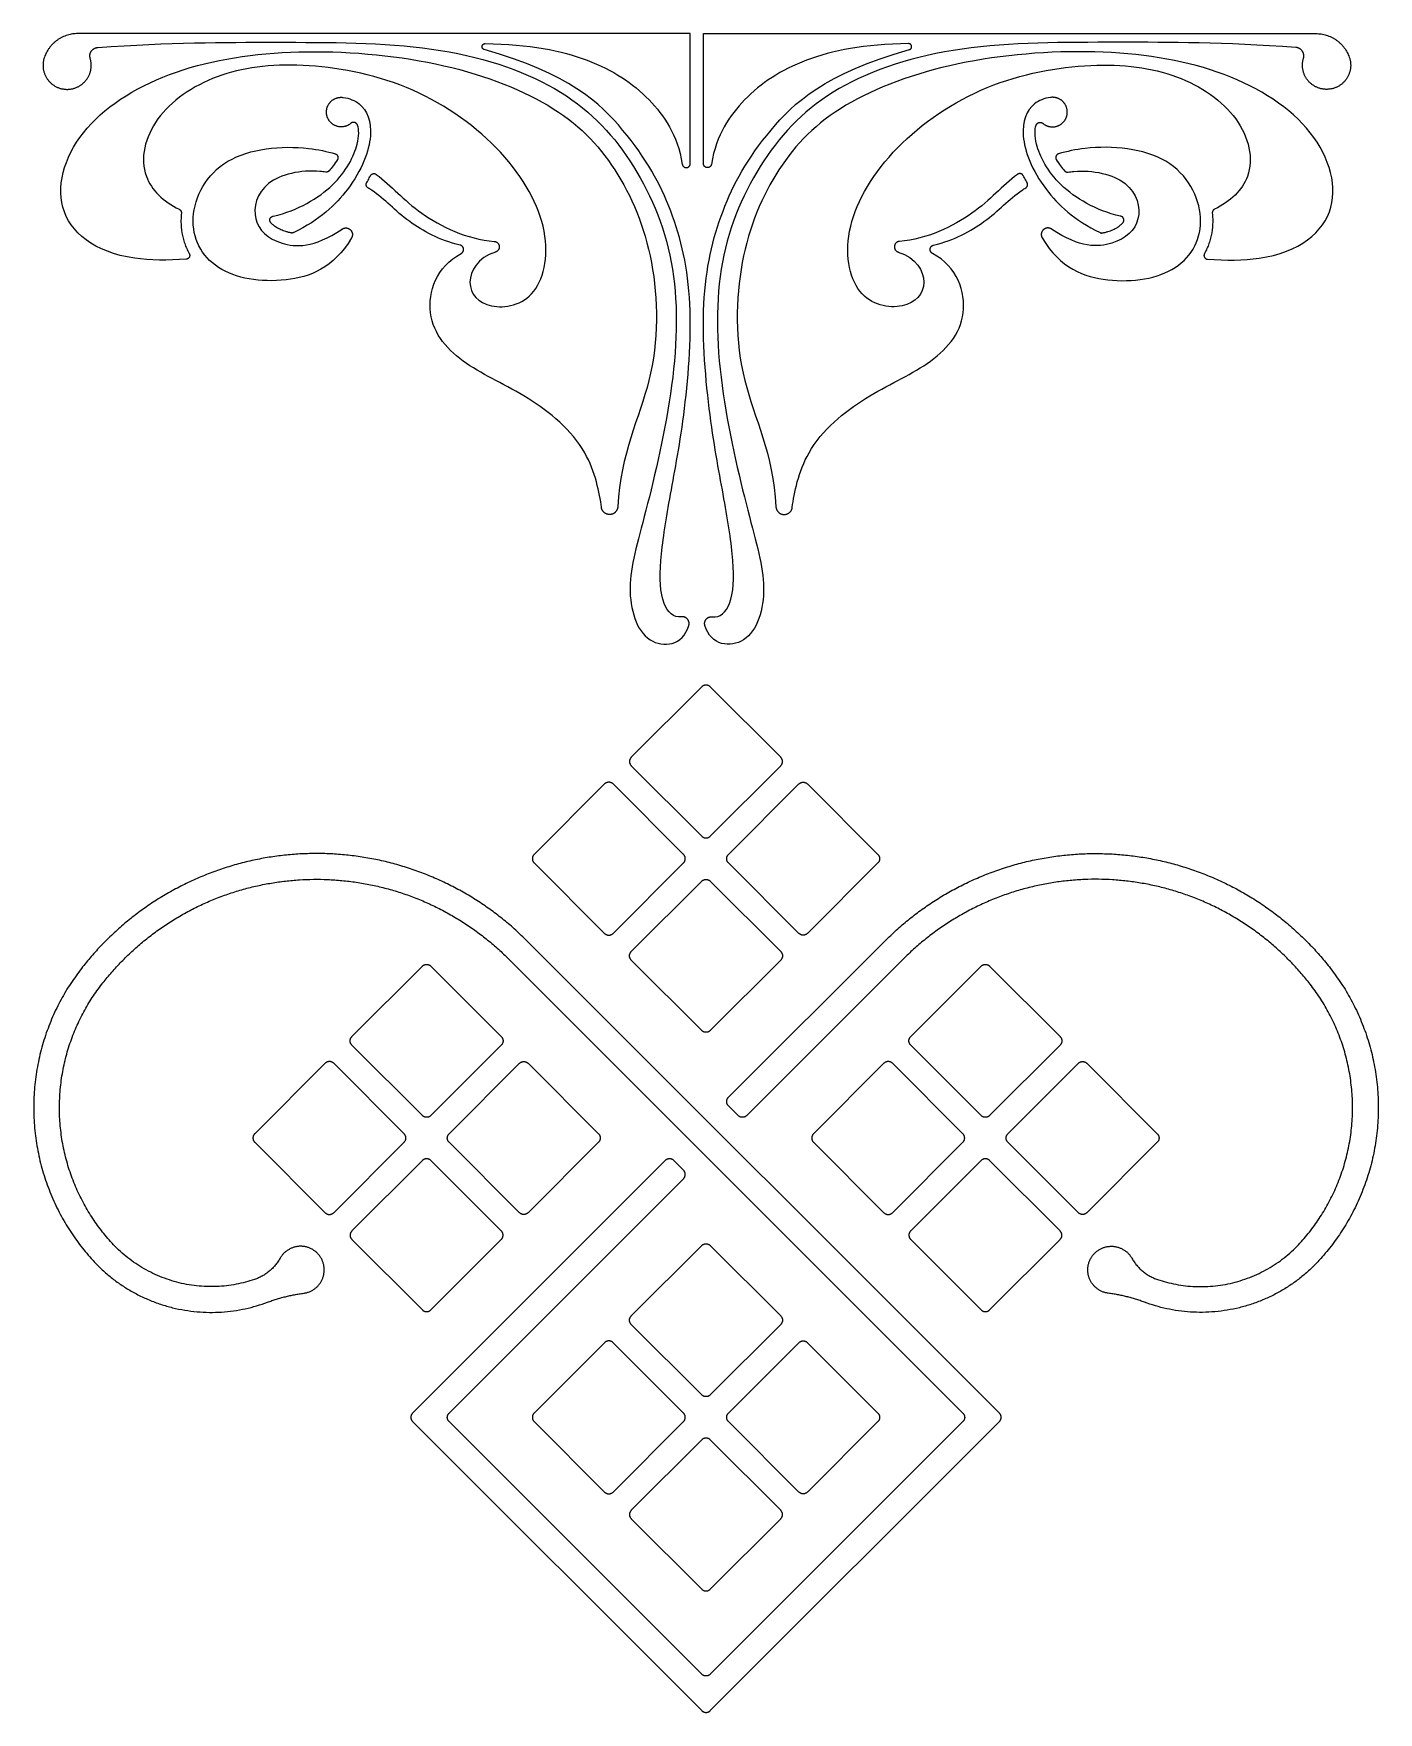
# Model space of a CAD drawing. Header units: millimetres. Extents: x -135 to 7155, y -215 to 2165.
# Drawn here: x -134.7 to -62.5, y -124.8 to -34.6 of the extents above; entities that cross this region are included whole.
import ezdxf

# ---------------------------------------------------------------- set-up
doc = ezdxf.new("R2010")
doc.units = ezdxf.units.MM
doc.header["$MEASUREMENT"] = 0
doc.layers.add('Default', color=18, linetype='Continuous')

msp = doc.modelspace()

# ---------------------------------------------------------------- linework, layer by layer
at = {"layer": 'Default', "color": 5}
for p, q in [((-99.412, -34.613), (-132.297, -34.613)), ((-99.412, -41.601), (-99.412, -34.613)), ((-98.7, -41.601), (-98.7, -34.613)), ((-98.7, -34.613), (-65.815, -34.613)), ((-98.793, -69.701), (-102.577, -73.485)), ((-94.553, -73.485), (-98.336, -69.701)), ((-102.577, -73.941), (-98.793, -77.725)), ((-98.336, -77.725), (-94.553, -73.941)), ((-104.012, -74.92), (-107.795, -78.703)), ((-99.772, -78.703), (-103.555, -74.92)), ((-97.358, -78.703), (-93.574, -74.92)), ((-93.118, -74.92), (-89.334, -78.703)), ((-107.795, -79.16), (-104.012, -82.944)), ((-103.555, -82.944), (-99.772, -79.16)), ((-93.574, -82.944), (-97.358, -79.16)), ((-89.334, -79.16), (-93.118, -82.944)), ((-102.577, -83.922), (-98.793, -80.139)), ((-98.336, -80.139), (-94.553, -83.922)), ((-82.81, -108.711), (-108.186, -83.336)), ((-97.358, -91.75), (-88.943, -83.336)), ((-117.581, -88.489), (-113.797, -84.705)), ((-113.34, -84.705), (-109.557, -88.489)), ((-109.165, -84.314), (-84.768, -108.711)), ((-98.793, -88.162), (-102.577, -84.379)), ((-94.553, -84.379), (-98.336, -88.162)), ((-87.965, -84.314), (-96.379, -92.729)), ((-87.573, -88.489), (-83.789, -84.705)), ((-83.332, -84.705), (-79.549, -88.489)), ((-113.797, -92.729), (-117.581, -88.945)), ((-109.557, -88.945), (-113.34, -92.729)), ((-83.789, -92.729), (-87.573, -88.945)), ((-79.549, -88.945), (-83.332, -92.729)), ((-119.016, -89.924), (-122.8, -93.707)), ((-114.776, -93.707), (-118.559, -89.924)), ((-112.362, -93.707), (-108.578, -89.924)), ((-108.122, -89.924), (-104.338, -93.707)), ((-89.008, -89.924), (-92.791, -93.707)), ((-84.768, -93.707), (-88.551, -89.924)), ((-82.354, -93.707), (-78.57, -89.924)), ((-78.114, -89.924), (-74.33, -93.707)), ((-96.836, -92.729), (-97.358, -92.207)), ((-122.8, -94.164), (-119.016, -97.948)), ((-118.559, -97.948), (-114.776, -94.164)), ((-108.578, -97.948), (-112.362, -94.164)), ((-104.338, -94.164), (-108.122, -97.948)), ((-92.791, -94.164), (-89.008, -97.948)), ((-88.551, -97.948), (-84.768, -94.164)), ((-78.57, -97.948), (-82.354, -94.164)), ((-74.33, -94.164), (-78.114, -97.948)), ((-113.797, -95.143), (-117.581, -98.926)), ((-100.75, -95.143), (-114.319, -108.711)), ((-109.557, -98.926), (-113.34, -95.143)), ((-99.772, -95.664), (-100.293, -95.143)), ((-83.789, -95.143), (-87.573, -98.926)), ((-79.549, -98.926), (-83.332, -95.143)), ((-112.362, -108.711), (-99.772, -96.121)), ((-117.581, -99.383), (-113.797, -103.166)), ((-113.34, -103.166), (-109.557, -99.383)), ((-102.577, -103.493), (-98.793, -99.709)), ((-98.336, -99.709), (-94.553, -103.493)), ((-87.573, -99.383), (-83.789, -103.166)), ((-83.332, -103.166), (-79.549, -99.383)), ((-98.793, -107.733), (-102.577, -103.949)), ((-94.553, -103.949), (-98.336, -107.733)), ((-104.012, -104.928), (-107.795, -108.711)), ((-99.772, -108.711), (-103.555, -104.928)), ((-97.358, -108.711), (-93.574, -104.928)), ((-93.118, -104.928), (-89.334, -108.711)), ((-114.319, -109.168), (-98.793, -124.694)), ((-98.793, -122.737), (-112.362, -109.168)), ((-107.795, -109.168), (-104.012, -112.952)), ((-103.555, -112.952), (-99.772, -109.168)), ((-84.768, -109.168), (-98.336, -122.737)), ((-98.336, -124.694), (-82.81, -109.168)), ((-93.574, -112.952), (-97.358, -109.168)), ((-89.334, -109.168), (-93.118, -112.952)), ((-98.793, -110.147), (-102.577, -113.93)), ((-94.553, -113.93), (-98.336, -110.147)), ((-102.577, -114.387), (-98.793, -118.171)), ((-98.336, -118.171), (-94.553, -114.387))]:
    msp.add_line(p, q, dxfattribs=at)
for points, weights in [([(-132.297, -34.613), (-133.64, -34.613), (-134.092, -35.878)], [1, 0.817420315695, 1]), ([(-65.815, -34.613), (-64.472, -34.613), (-64.02, -35.878)], [1, 0.817420315695, 1]), ([(-118.803, -41.984), (-118.876, -42.068), (-118.986, -42.051)], [1, 0.877748781851, 1]), ([(-79.309, -41.984), (-79.236, -42.068), (-79.125, -42.051)], [1, 0.877748781851, 1]), ([(-116.72, -42.896), (-116.89, -42.79), (-116.787, -42.618)], [1, 0.714089854749, 1]), ([(-81.392, -42.896), (-81.222, -42.79), (-81.324, -42.618)], [1, 0.714089854749, 1]), ([(-126.85, -44.052), (-126.721, -44.115), (-126.736, -44.257)], [1, 0.818337992856, 1]), ([(-71.262, -44.052), (-71.391, -44.115), (-71.376, -44.257)], [1, 0.818337992856, 1]), ([(-120.706, -45.304), (-120.765, -45.333), (-120.831, -45.322)], [1, 0.951519104755, 1]), ([(-77.406, -45.304), (-77.346, -45.333), (-77.281, -45.322)], [1, 0.951519104755, 1]), ([(-98.336, -69.701), (-98.565, -69.473), (-98.793, -69.701)], [1, 0.707106781187, 1]), ([(-102.577, -73.485), (-102.805, -73.713), (-102.577, -73.941)], [1, 0.707106781187, 1]), ([(-94.553, -73.941), (-94.324, -73.713), (-94.553, -73.485)], [1, 0.707106781187, 1]), ([(-103.555, -74.92), (-103.784, -74.691), (-104.012, -74.92)], [1, 0.707106781185, 1]), ([(-93.574, -74.92), (-93.346, -74.691), (-93.118, -74.92)], [1, 0.707106781186, 1]), ([(-98.793, -77.725), (-98.565, -77.953), (-98.336, -77.725)], [1, 0.707106781186, 1]), ([(-107.795, -78.703), (-108.024, -78.932), (-107.795, -79.16)], [1, 0.707106781186, 1]), ([(-99.772, -79.16), (-99.543, -78.932), (-99.772, -78.703)], [1, 0.707106781187, 1]), ([(-97.358, -79.16), (-97.586, -78.932), (-97.358, -78.703)], [1, 0.707106781187, 1]), ([(-89.334, -78.703), (-89.106, -78.932), (-89.334, -79.16)], [1, 0.707106781187, 1]), ([(-98.793, -80.139), (-98.565, -79.91), (-98.336, -80.139)], [1, 0.707106781188, 1]), ([(-104.012, -82.944), (-103.784, -83.172), (-103.555, -82.944)], [1, 0.707106781188, 1]), ([(-93.118, -82.944), (-93.346, -83.172), (-93.574, -82.944)], [1, 0.707106781186, 1]), ([(-113.797, -84.705), (-113.569, -84.477), (-113.34, -84.705)], [1, 0.707106781187, 1]), ([(-102.577, -84.379), (-102.805, -84.15), (-102.577, -83.922)], [1, 0.707106781186, 1]), ([(-94.553, -83.922), (-94.324, -84.15), (-94.553, -84.379)], [1, 0.707106781185, 1]), ([(-83.789, -84.705), (-83.561, -84.477), (-83.332, -84.705)], [1, 0.707106781187, 1]), ([(-132.103, -84.826), (-138.331, -92.836), (-131.58, -100.411)], [1, 0.76841861073, 1]), ([(-65.027, -84.826), (-58.798, -92.836), (-65.549, -100.411)], [1, 0.768418610731, 1]), ([(-130.547, -99.491), (-136.531, -92.776), (-131.01, -85.676)], [1, 0.76841861073, 1]), ([(-66.582, -99.491), (-60.598, -92.776), (-66.119, -85.676)], [1, 0.76841861073, 1]), ([(-98.336, -88.162), (-98.565, -88.391), (-98.793, -88.162)], [1, 0.707106781186, 1]), ([(-117.581, -88.945), (-117.809, -88.717), (-117.581, -88.489)], [1, 0.707106781186, 1]), ([(-109.557, -88.489), (-109.328, -88.717), (-109.557, -88.945)], [1, 0.707106781187, 1]), ([(-87.573, -88.945), (-87.801, -88.717), (-87.573, -88.489)], [1, 0.707106781187, 1]), ([(-79.549, -88.489), (-79.32, -88.717), (-79.549, -88.945)], [1, 0.707106781187, 1]), ([(-118.559, -89.924), (-118.788, -89.695), (-119.016, -89.924)], [1, 0.707106781187, 1]), ([(-108.578, -89.924), (-108.35, -89.695), (-108.122, -89.924)], [1, 0.707106781186, 1]), ([(-88.551, -89.924), (-88.779, -89.695), (-89.008, -89.924)], [1, 0.707106781187, 1]), ([(-78.57, -89.924), (-78.342, -89.695), (-78.114, -89.924)], [1, 0.707106781186, 1]), ([(-97.358, -92.207), (-97.586, -91.979), (-97.358, -91.75)], [1, 0.707106781187, 1]), ([(-113.34, -92.729), (-113.569, -92.957), (-113.797, -92.729)], [1, 0.707106781187, 1]), ([(-96.379, -92.729), (-96.608, -92.957), (-96.836, -92.729)], [1, 0.707106781185, 1]), ([(-83.332, -92.729), (-83.561, -92.957), (-83.789, -92.729)], [1, 0.707106781186, 1]), ([(-122.8, -93.707), (-123.028, -93.936), (-122.8, -94.164)], [1, 0.707106781186, 1]), ([(-114.776, -94.164), (-114.547, -93.936), (-114.776, -93.707)], [1, 0.707106781185, 1]), ([(-112.362, -94.164), (-112.59, -93.936), (-112.362, -93.707)], [1, 0.707106781186, 1]), ([(-104.338, -93.707), (-104.11, -93.936), (-104.338, -94.164)], [1, 0.707106781185, 1]), ([(-92.791, -93.707), (-93.02, -93.936), (-92.791, -94.164)], [1, 0.707106781186, 1]), ([(-84.768, -94.164), (-84.539, -93.936), (-84.768, -93.707)], [1, 0.707106781187, 1]), ([(-82.354, -94.164), (-82.582, -93.936), (-82.354, -93.707)], [1, 0.707106781188, 1]), ([(-74.33, -93.707), (-74.102, -93.936), (-74.33, -94.164)], [1, 0.707106781186, 1]), ([(-113.34, -95.143), (-113.569, -94.914), (-113.797, -95.143)], [1, 0.707106781187, 1]), ([(-100.293, -95.143), (-100.522, -94.914), (-100.75, -95.143)], [1, 0.707106781187, 1]), ([(-83.332, -95.143), (-83.561, -94.914), (-83.789, -95.143)], [1, 0.707106781187, 1]), ([(-99.772, -96.121), (-99.543, -95.893), (-99.772, -95.664)], [1, 0.707106781187, 1]), ([(-119.016, -97.948), (-118.788, -98.176), (-118.559, -97.948)], [1, 0.707106781186, 1]), ([(-108.122, -97.948), (-108.35, -98.176), (-108.578, -97.948)], [1, 0.707106781186, 1]), ([(-89.008, -97.948), (-88.779, -98.176), (-88.551, -97.948)], [1, 0.707106781186, 1]), ([(-78.114, -97.948), (-78.342, -98.176), (-78.57, -97.948)], [1, 0.707106781186, 1]), ([(-117.581, -98.926), (-117.809, -99.155), (-117.581, -99.383)], [1, 0.707106781187, 1]), ([(-109.557, -99.383), (-109.328, -99.155), (-109.557, -98.926)], [1, 0.707106781186, 1]), ([(-87.573, -98.926), (-87.801, -99.155), (-87.573, -99.383)], [1, 0.707106781187, 1]), ([(-79.549, -99.383), (-79.32, -99.155), (-79.549, -98.926)], [1, 0.707106781185, 1]), ([(-122.813, -101.535), (-127.356, -103.071), (-130.547, -99.491)], [1, 0.834019207093, 1]), ([(-98.793, -99.709), (-98.565, -99.481), (-98.336, -99.709)], [1, 0.707106781187, 1]), ([(-74.316, -101.535), (-69.773, -103.071), (-66.582, -99.491)], [1, 0.834019207093, 1]), ([(-131.58, -100.411), (-127.648, -104.824), (-122.111, -102.754)], [1, 0.825137604756, 1]), ([(-121.435, -100.394), (-121.906, -101.228), (-122.813, -101.535)], [1, 0.933973474435, 1]), ([(-75.695, -100.394), (-75.224, -101.228), (-74.316, -101.535)], [1, 0.933973474434, 1]), ([(-65.549, -100.411), (-69.482, -104.824), (-75.018, -102.754)], [1, 0.825137604756, 1]), ([(-122.111, -102.754), (-121.168, -102.401), (-120.17, -102.272)], [1, 0.993434157981, 1]), ([(-75.018, -102.754), (-75.961, -102.401), (-76.96, -102.272)], [1, 0.993434157981, 1]), ([(-113.797, -103.166), (-113.569, -103.395), (-113.34, -103.166)], [1, 0.707106781186, 1]), ([(-102.577, -103.949), (-102.805, -103.721), (-102.577, -103.493)], [1, 0.707106781187, 1]), ([(-94.553, -103.493), (-94.324, -103.721), (-94.553, -103.949)], [1, 0.707106781187, 1]), ([(-83.789, -103.166), (-83.561, -103.395), (-83.332, -103.166)], [1, 0.707106781186, 1]), ([(-103.555, -104.928), (-103.784, -104.7), (-104.012, -104.928)], [1, 0.707106781187, 1]), ([(-93.574, -104.928), (-93.346, -104.7), (-93.118, -104.928)], [1, 0.707106781186, 1]), ([(-98.336, -107.733), (-98.565, -107.961), (-98.793, -107.733)], [1, 0.707106781186, 1]), ([(-114.319, -108.711), (-114.547, -108.94), (-114.319, -109.168)], [1, 0.707106781187, 1]), ([(-112.362, -109.168), (-112.59, -108.94), (-112.362, -108.711)], [1, 0.707106781188, 1]), ([(-107.795, -108.711), (-108.024, -108.94), (-107.795, -109.168)], [1, 0.707106781186, 1]), ([(-99.772, -109.168), (-99.543, -108.94), (-99.772, -108.711)], [1, 0.707106781185, 1]), ([(-97.358, -109.168), (-97.586, -108.94), (-97.358, -108.711)], [1, 0.707106781186, 1]), ([(-89.334, -108.711), (-89.106, -108.94), (-89.334, -109.168)], [1, 0.707106781187, 1]), ([(-84.768, -108.711), (-84.539, -108.94), (-84.768, -109.168)], [1, 0.707106781187, 1]), ([(-82.81, -109.168), (-82.582, -108.94), (-82.81, -108.711)], [1, 0.707106781187, 1]), ([(-98.336, -110.147), (-98.565, -109.918), (-98.793, -110.147)], [1, 0.707106781187, 1]), ([(-104.012, -112.952), (-103.784, -113.18), (-103.555, -112.952)], [1, 0.707106781186, 1]), ([(-93.118, -112.952), (-93.346, -113.18), (-93.574, -112.952)], [1, 0.707106781187, 1]), ([(-102.577, -113.93), (-102.805, -114.159), (-102.577, -114.387)], [1, 0.707106781187, 1]), ([(-94.553, -114.387), (-94.324, -114.159), (-94.553, -113.93)], [1, 0.707106781187, 1]), ([(-98.793, -118.171), (-98.565, -118.399), (-98.336, -118.171)], [1, 0.707106781186, 1]), ([(-98.336, -122.737), (-98.565, -122.965), (-98.793, -122.737)], [1, 0.707106781186, 1]), ([(-98.793, -124.694), (-98.565, -124.922), (-98.336, -124.694)], [1, 0.707106781186, 1])]:
    msp.add_rational_spline(points, weights, degree=2, dxfattribs=at)
for points, knots in [([(-131.228, -35.36), (-127.311, -35.081), (-121.549, -35.081), (-112.988, -35.081), (-106.202, -37.279), (-102.418, -41.189), (-100.009, -46.694), (-100.135, -53.372), (-101.903, -60.878), (-102.993, -64.376), (-101.994, -67.771), (-99.813, -67.489), (-99.487, -66.406)], [12081.517872, 12081.517872, 12081.517872, 12081.517872, 12155.62934, 12232.632827, 12309.636315, 12386.639802, 12463.643289, 12540.646776, 12617.650264, 12694.653751, 12771.657238, 12843.305488, 12843.305488, 12843.305488, 12843.305488]), ([(-110.426, -35.153), (-108.04, -35.171), (-104.556, -35.894), (-101.556, -37.911), (-100.11, -40.03), (-99.836, -41.637)], [11315.569045, 11315.569045, 11315.569045, 11315.569045, 11373.418563, 11432.776965, 11487.458062, 11487.458062, 11487.458062, 11487.458062]), ([(-66.883, -35.36), (-70.801, -35.081), (-76.562, -35.081), (-85.124, -35.081), (-91.91, -37.279), (-95.694, -41.189), (-98.103, -46.694), (-97.976, -53.372), (-96.209, -60.878), (-95.119, -64.376), (-96.117, -67.771), (-98.298, -67.489), (-98.624, -66.406)], [14083.478232, 14083.478232, 14083.478232, 14083.478232, 14157.5897, 14234.593188, 14311.596675, 14388.600162, 14465.603649, 14542.607137, 14619.610624, 14696.614111, 14773.617598, 14845.265848, 14845.265848, 14845.265848, 14845.265848]), ([(-87.685, -35.153), (-90.072, -35.171), (-93.556, -35.894), (-96.556, -37.911), (-98.002, -40.03), (-98.276, -41.637)], [13317.529405, 13317.529405, 13317.529405, 13317.529405, 13375.378923, 13434.737325, 13489.418422, 13489.418422, 13489.418422, 13489.418422]), ([(-126.478, -46.732), (-127.46, -46.808), (-130.925, -46.775), (-134.033, -44.203), (-132.359, -39.399), (-127.259, -36.342), (-120.624, -35.32), (-112.827, -35.962), (-106.563, -38.29), (-103.261, -41.673), (-101.161, -46.6), (-101.069, -53.268), (-103.155, -57.169), (-103.303, -60.028)], [12644.40985, 12644.40985, 12644.40985, 12644.40985, 12670.583929, 12739.355467, 12808.127006, 12876.898545, 12945.670083, 13014.441622, 13083.21316, 13151.984699, 13220.756238, 13289.527776, 13354.87265, 13354.87265, 13354.87265, 13354.87265]), ([(-99.902, -65.941), (-100.301, -66.011), (-101.01, -65.313), (-101.087, -63.084), (-100.569, -59.751), (-99.714, -55.492), (-99.151, -48.826), (-100.279, -44.023), (-102.449, -40.069), (-105.923, -36.749), (-110.472, -35.474)], [12852.433764, 12852.433764, 12852.433764, 12852.433764, 12902.018998, 12961.086712, 13020.154425, 13079.222139, 13138.289852, 13197.357566, 13256.425279, 13311.776058, 13311.776058, 13311.776058, 13311.776058]), ([(-98.21, -65.941), (-97.811, -66.011), (-97.102, -65.313), (-97.025, -63.084), (-97.542, -59.751), (-98.397, -55.492), (-98.96, -48.826), (-97.833, -44.023), (-95.663, -40.069), (-92.189, -36.749), (-87.64, -35.474)], [12852.433764, 12852.433764, 12852.433764, 12852.433764, 12902.018998, 12961.086712, 13020.154425, 13079.222139, 13138.289852, 13197.357566, 13256.425279, 13311.776058, 13311.776058, 13311.776058, 13311.776058]), ([(-71.634, -46.732), (-70.652, -46.808), (-67.186, -46.775), (-64.079, -44.203), (-65.752, -39.399), (-70.853, -36.342), (-77.488, -35.32), (-85.285, -35.962), (-91.549, -38.29), (-94.851, -41.673), (-96.95, -46.6), (-97.043, -53.268), (-94.957, -57.169), (-94.809, -60.028)], [10917.738894, 10917.738894, 10917.738894, 10917.738894, 10943.912967, 11012.684506, 11081.456045, 11150.227584, 11218.999124, 11287.770663, 11356.542202, 11425.313741, 11494.085281, 11562.85682, 11628.201694, 11628.201694, 11628.201694, 11628.201694]), ([(-109.871, -46.348), (-110.828, -46.654), (-111.669, -48.129), (-110.336, -49.574), (-107.447, -49.025), (-106.752, -45.051), (-109.447, -40.568), (-114.513, -37.112), (-120.427, -36.05), (-125.002, -36.631), (-128.431, -39.023), (-129.179, -42.208), (-127.71, -43.634), (-126.85, -44.052)], [12089.146004, 12089.146004, 12089.146004, 12089.146004, 12135.194436, 12183.692181, 12232.189925, 12280.68767, 12329.185415, 12377.68316, 12426.180904, 12474.678649, 12523.176394, 12571.674139, 12608.845337, 12608.845337, 12608.845337, 12608.845337]), ([(-88.241, -46.348), (-87.283, -46.654), (-86.443, -48.129), (-87.776, -49.574), (-90.664, -49.025), (-91.36, -45.051), (-88.665, -40.568), (-83.599, -37.112), (-77.685, -36.05), (-73.109, -36.631), (-69.68, -39.023), (-68.932, -42.208), (-70.402, -43.634), (-71.262, -44.052)], [10362.475048, 10362.475048, 10362.475048, 10362.475048, 10408.52348, 10457.021225, 10505.51897, 10554.016714, 10602.514459, 10651.012204, 10699.509948, 10748.007693, 10796.505438, 10845.003183, 10882.174381, 10882.174381, 10882.174381, 10882.174381]), ([(-118.044, -38.043), (-117.71, -38.089), (-116.905, -38.41), (-116.267, -39.9), (-117.348, -42.769), (-119.316, -44.628), (-120.706, -45.304)], [2595.143491, 2595.143491, 2595.143491, 2595.143491, 2632.840454, 2701.611997, 2770.38354, 2824.960203, 2824.960203, 2824.960203, 2824.960203]), ([(-80.068, -38.043), (-80.401, -38.089), (-81.206, -38.41), (-81.845, -39.9), (-80.764, -42.769), (-78.796, -44.628), (-77.406, -45.304)], [2595.143491, 2595.143491, 2595.143491, 2595.143491, 2632.840454, 2701.611997, 2770.38354, 2824.960203, 2824.960203, 2824.960203, 2824.960203]), ([(-121.83, -44.428), (-121.82, -44.426), (-120.472, -44.105), (-118.285, -42.835), (-117.194, -40.67), (-117.19, -39.763), (-117.279, -39.528)], [2847.133754, 2847.133754, 2847.133754, 2847.133754, 2847.479311, 2895.977055, 2944.4748, 2976.254877, 2976.254877, 2976.254877, 2976.254877]), ([(-76.282, -44.428), (-76.291, -44.426), (-77.64, -44.105), (-79.827, -42.835), (-80.918, -40.67), (-80.922, -39.763), (-80.833, -39.528)], [2847.133754, 2847.133754, 2847.133754, 2847.133754, 2847.47931, 2895.977055, 2944.4748, 2976.254877, 2976.254877, 2976.254877, 2976.254877]), ([(-117.602, -45.59), (-118.573, -47.222), (-121.211, -48.199), (-125.172, -47.553), (-126.658, -44.613), (-124.792, -40.946), (-120.745, -40.557), (-118.917, -40.94), (-118.472, -41.074)], [2747.168345, 2747.168345, 2747.168345, 2747.168345, 2795.803706, 2847.749308, 2899.69491, 2951.640512, 3003.586114, 3022.064177, 3022.064177, 3022.064177, 3022.064177]), ([(-118.357, -41.376), (-118.429, -41.496), (-118.571, -41.704), (-118.729, -41.9), (-118.803, -41.984)], [3026.625025, 3026.625025, 3026.625025, 3026.625025, 3031.777369, 3035.86276, 3035.86276, 3035.86276, 3035.86276]), ([(-80.509, -45.59), (-79.539, -47.222), (-76.901, -48.199), (-72.94, -47.553), (-71.453, -44.613), (-73.32, -40.946), (-77.367, -40.557), (-79.195, -40.94), (-79.64, -41.074)], [2747.168345, 2747.168345, 2747.168345, 2747.168345, 2795.803706, 2847.749308, 2899.69491, 2951.640512, 3003.586114, 3022.064177, 3022.064177, 3022.064177, 3022.064177]), ([(-79.755, -41.376), (-79.682, -41.496), (-79.541, -41.704), (-79.382, -41.9), (-79.309, -41.984)], [3026.625025, 3026.625025, 3026.625025, 3026.625025, 3031.777369, 3035.86276, 3035.86276, 3035.86276, 3035.86276]), ([(-118.986, -42.051), (-119.088, -42.036), (-120.221, -41.904), (-122.493, -42.399), (-123.093, -44.737), (-121.622, -46.054), (-119.631, -46.145), (-118.107, -45.114)], [2580.499635, 2580.499635, 2580.499635, 2580.499635, 2584.309979, 2622.518099, 2660.726218, 2698.934337, 2735.411082, 2735.411082, 2735.411082, 2735.411082]), ([(-116.787, -42.618), (-116.762, -42.576), (-116.69, -42.453), (-116.622, -42.327), (-116.578, -42.243)], [11970.851059, 11970.851059, 11970.851059, 11970.851059, 11972.627194, 11976.107415, 11976.107415, 11976.107415, 11976.107415]), ([(-116.274, -42.174), (-115.445, -42.798), (-114.233, -44.291), (-111.405, -45.66), (-109.938, -45.772)], [11980.447783, 11980.447783, 11980.447783, 11980.447783, 12029.957717, 12079.179759, 12079.179759, 12079.179759, 12079.179759]), ([(-81.838, -42.174), (-82.667, -42.798), (-83.879, -44.291), (-86.707, -45.66), (-88.173, -45.772)], [10253.776827, 10253.776827, 10253.776827, 10253.776827, 10303.286761, 10352.508803, 10352.508803, 10352.508803, 10352.508803]), ([(-81.324, -42.618), (-81.349, -42.576), (-81.421, -42.453), (-81.49, -42.327), (-81.534, -42.243)], [11970.851059, 11970.851059, 11970.851059, 11970.851059, 11972.627194, 11976.107415, 11976.107415, 11976.107415, 11976.107415]), ([(-79.125, -42.051), (-79.023, -42.036), (-77.89, -41.904), (-75.618, -42.399), (-75.018, -44.737), (-76.49, -46.054), (-78.481, -46.145), (-80.004, -45.114)], [2580.499635, 2580.499635, 2580.499635, 2580.499635, 2584.309979, 2622.518099, 2660.726218, 2698.934337, 2735.411082, 2735.411082, 2735.411082, 2735.411082]), ([(-111.773, -45.971), (-112.864, -45.718), (-114.86, -44.631), (-115.827, -43.475), (-116.654, -42.937), (-116.72, -42.896)], [11892.963986, 11892.963986, 11892.963986, 11892.963986, 11925.575164, 11963.783281, 11966.973693, 11966.973693, 11966.973693, 11966.973693]), ([(-86.339, -45.971), (-85.248, -45.718), (-83.252, -44.631), (-82.285, -43.475), (-81.457, -42.937), (-81.392, -42.896)], [11892.963986, 11892.963986, 11892.963986, 11892.963986, 11925.575164, 11963.783281, 11966.973693, 11966.973693, 11966.973693, 11966.973693]), ([(-126.736, -44.257), (-126.741, -44.309), (-126.755, -44.462), (-126.765, -44.815), (-126.73, -45.215), (-126.647, -45.603), (-126.562, -45.886), (-126.454, -46.159), (-126.365, -46.338), (-126.317, -46.426), (-126.315, -46.43)], [12611.906752, 12611.906752, 12611.906752, 12611.906752, 12613.802169, 12617.547586, 12624.885046, 12628.494426, 12632.105511, 12635.703328, 12639.273399, 12639.413176, 12639.413176, 12639.413176, 12639.413176]), ([(-120.831, -45.322), (-120.859, -45.317), (-120.936, -45.302), (-121.036, -45.277), (-121.154, -45.241), (-121.31, -45.188), (-121.48, -45.114), (-121.631, -45.027), (-121.728, -44.961), (-121.81, -44.895), (-121.881, -44.828), (-121.922, -44.78), (-121.943, -44.754)], [2826.523497, 2826.523497, 2826.523497, 2826.523497, 2827.580444, 2829.40932, 2830.325124, 2832.114333, 2835.478123, 2837.130398, 2838.512043, 2839.793258, 2840.988876, 2842.109958, 2842.109958, 2842.109958, 2842.109958]), ([(-77.281, -45.322), (-77.253, -45.317), (-77.176, -45.302), (-77.076, -45.277), (-76.957, -45.241), (-76.801, -45.188), (-76.632, -45.114), (-76.481, -45.027), (-76.384, -44.961), (-76.302, -44.895), (-76.231, -44.828), (-76.189, -44.78), (-76.169, -44.754)], [2826.523497, 2826.523497, 2826.523497, 2826.523497, 2827.580444, 2829.40932, 2830.325124, 2832.114333, 2835.478123, 2837.130398, 2838.512043, 2839.793258, 2840.988876, 2842.109958, 2842.109958, 2842.109958, 2842.109958]), ([(-71.376, -44.257), (-71.37, -44.309), (-71.357, -44.462), (-71.346, -44.815), (-71.382, -45.215), (-71.465, -45.603), (-71.55, -45.886), (-71.658, -46.159), (-71.746, -46.338), (-71.795, -46.426), (-71.797, -46.43)], [10885.235796, 10885.235796, 10885.235796, 10885.235796, 10887.131213, 10890.87663, 10898.21409, 10901.823471, 10905.434555, 10909.032372, 10912.602443, 10912.74222, 10912.74222, 10912.74222, 10912.74222]), ([(-104.179, -60.058), (-104.271, -59.302), (-104.811, -56.7), (-108.132, -53.962), (-111.605, -52.527), (-113.979, -49.949), (-113.034, -47.128), (-111.713, -46.426)], [11644.200553, 11644.200553, 11644.200553, 11644.200553, 11685.469409, 11736.174445, 11786.879481, 11837.584517, 11885.687773, 11885.687773, 11885.687773, 11885.687773]), ([(-93.932, -60.058), (-93.841, -59.302), (-93.3, -56.7), (-89.98, -53.962), (-86.507, -52.527), (-84.133, -49.949), (-85.078, -47.128), (-86.398, -46.426)], [11644.200553, 11644.200553, 11644.200553, 11644.200553, 11685.469409, 11736.174445, 11786.879481, 11837.584517, 11885.687773, 11885.687773, 11885.687773, 11885.687773])]:
    msp.add_open_spline(points, degree=3, knots=knots, dxfattribs=at)
for points, weights, knots in [([(-110.472, -35.474), (-110.609, -35.435), (-110.589, -35.293), (-110.569, -35.152), (-110.426, -35.153)], [1, 0.752525455856, 1, 0.752525455856, 1], [11309.815698, 11309.815698, 11309.815698, 11312.692371, 11312.692371, 11315.569045, 11315.569045, 11315.569045]), ([(-87.64, -35.474), (-87.502, -35.435), (-87.522, -35.293), (-87.542, -35.152), (-87.685, -35.153)], [1, 0.752525455856, 1, 0.752525455856, 1], [13311.776058, 13311.776058, 13311.776058, 13314.652731, 13314.652731, 13317.529405, 13317.529405, 13317.529405]), ([(-134.092, -35.878), (-134.314, -36.5), (-133.941, -37.045), (-133.567, -37.59), (-132.907, -37.608), (-132.247, -37.625), (-131.845, -37.101), (-131.443, -36.576), (-131.632, -35.943)], [1, 0.890748032476, 1, 0.890748032476, 1, 0.890748032476, 1, 0.890748032476, 1], [12011.762161, 12011.762161, 12011.762161, 12026.712106, 12026.712106, 12041.662052, 12041.662052, 12056.611998, 12056.611998, 12071.561944, 12071.561944, 12071.561944]), ([(-131.632, -35.943), (-131.694, -35.734), (-131.57, -35.555), (-131.446, -35.375), (-131.228, -35.36)], [1, 0.901576059495, 1, 0.901576059495, 1], [12071.561944, 12071.561944, 12071.561944, 12076.539908, 12076.539908, 12081.517872, 12081.517872, 12081.517872]), ([(-66.48, -35.943), (-66.418, -35.734), (-66.542, -35.555), (-66.666, -35.375), (-66.883, -35.36)], [1, 0.901576059495, 1, 0.901576059495, 1], [14073.522304, 14073.522304, 14073.522304, 14078.500268, 14078.500268, 14083.478232, 14083.478232, 14083.478232]), ([(-64.02, -35.878), (-63.798, -36.5), (-64.171, -37.045), (-64.544, -37.59), (-65.205, -37.608), (-65.865, -37.625), (-66.267, -37.101), (-66.669, -36.576), (-66.48, -35.943)], [1, 0.890748032476, 1, 0.890748032476, 1, 0.890748032476, 1, 0.890748032476, 1], [14013.722521, 14013.722521, 14013.722521, 14028.672467, 14028.672467, 14043.622412, 14043.622412, 14058.572358, 14058.572358, 14073.522304, 14073.522304, 14073.522304]), ([(-117.638, -39.435), (-117.968, -39.715), (-118.381, -39.591), (-118.795, -39.467), (-118.916, -39.052), (-119.037, -38.637), (-118.755, -38.31), (-118.472, -37.983), (-118.044, -38.043)], [1, 0.878533486917, 1, 0.878533486917, 1, 0.878533486917, 1, 0.878533486917, 1], [2556.399895, 2556.399895, 2556.399895, 2566.085794, 2566.085794, 2575.771693, 2575.771693, 2585.457592, 2585.457592, 2595.143491, 2595.143491, 2595.143491]), ([(-80.473, -39.435), (-80.144, -39.715), (-79.73, -39.591), (-79.316, -39.467), (-79.195, -39.052), (-79.075, -38.637), (-79.357, -38.31), (-79.64, -37.983), (-80.068, -38.043)], [1, 0.878533486917, 1, 0.878533486917, 1, 0.878533486917, 1, 0.878533486917, 1], [2556.399895, 2556.399895, 2556.399895, 2566.085794, 2566.085794, 2575.771693, 2575.771693, 2585.457592, 2585.457592, 2595.143491, 2595.143491, 2595.143491]), ([(-117.279, -39.528), (-117.32, -39.418), (-117.434, -39.388), (-117.549, -39.359), (-117.638, -39.435)], [1, 0.887571773076, 1, 0.887571773076, 1], [2551.075609, 2551.075609, 2551.075609, 2553.737752, 2553.737752, 2556.399895, 2556.399895, 2556.399895]), ([(-80.833, -39.528), (-80.791, -39.418), (-80.677, -39.388), (-80.563, -39.359), (-80.473, -39.435)], [1, 0.887571773076, 1, 0.887571773076, 1], [2551.075609, 2551.075609, 2551.075609, 2553.737752, 2553.737752, 2556.399895, 2556.399895, 2556.399895]), ([(-118.472, -41.074), (-118.376, -41.103), (-118.34, -41.196), (-118.304, -41.29), (-118.357, -41.376)], [1, 0.897783780191, 1, 0.897783780191, 1], [3022.064177, 3022.064177, 3022.064177, 3024.344601, 3024.344601, 3026.625025, 3026.625025, 3026.625025]), ([(-79.64, -41.074), (-79.735, -41.103), (-79.771, -41.196), (-79.807, -41.29), (-79.755, -41.376)], [1, 0.897783780191, 1, 0.897783780191, 1], [3022.064177, 3022.064177, 3022.064177, 3024.344601, 3024.344601, 3026.625025, 3026.625025, 3026.625025]), ([(-116.578, -42.243), (-116.534, -42.159), (-116.442, -42.138), (-116.35, -42.117), (-116.274, -42.174)], [1, 0.907275502283, 1, 0.907275502283, 1], [11976.107415, 11976.107415, 11976.107415, 11978.277599, 11978.277599, 11980.447783, 11980.447783, 11980.447783]), ([(-99.836, -41.637), (-99.803, -41.831), (-99.607, -41.814), (-99.412, -41.797), (-99.412, -41.601)], [1, 0.73635293067, 1, 0.73635293067, 1], [11487.458062, 11487.458062, 11487.458062, 11491.343022, 11491.343022, 11495.227981, 11495.227981, 11495.227981]), ([(-98.276, -41.637), (-98.309, -41.831), (-98.504, -41.814), (-98.7, -41.797), (-98.7, -41.601)], [1, 0.73635293067, 1, 0.73635293067, 1], [13489.418422, 13489.418422, 13489.418422, 13493.303382, 13493.303382, 13497.188341, 13497.188341, 13497.188341]), ([(-81.534, -42.243), (-81.577, -42.159), (-81.67, -42.138), (-81.762, -42.117), (-81.838, -42.174)], [1, 0.907275502283, 1, 0.907275502283, 1], [11976.107415, 11976.107415, 11976.107415, 11978.277599, 11978.277599, 11980.447783, 11980.447783, 11980.447783]), ([(-121.943, -44.754), (-122.013, -44.666), (-121.976, -44.56), (-121.939, -44.454), (-121.83, -44.428)], [1, 0.876439207277, 1, 0.876439207277, 1], [2842.109958, 2842.109958, 2842.109958, 2844.621856, 2844.621856, 2847.133754, 2847.133754, 2847.133754]), ([(-118.107, -45.114), (-117.871, -44.954), (-117.664, -45.15), (-117.457, -45.345), (-117.602, -45.59)], [1, 0.780347933489, 1, 0.780347933489, 1], [2735.411082, 2735.411082, 2735.411082, 2741.289713, 2741.289713, 2747.168345, 2747.168345, 2747.168345]), ([(-80.004, -45.114), (-80.24, -44.954), (-80.448, -45.15), (-80.655, -45.345), (-80.509, -45.59)], [1, 0.780347933489, 1, 0.780347933489, 1], [2735.411082, 2735.411082, 2735.411082, 2741.289713, 2741.289713, 2747.168345, 2747.168345, 2747.168345]), ([(-76.169, -44.754), (-76.099, -44.666), (-76.136, -44.56), (-76.172, -44.454), (-76.282, -44.428)], [1, 0.876439207277, 1, 0.876439207277, 1], [2842.109958, 2842.109958, 2842.109958, 2844.621856, 2844.621856, 2847.133754, 2847.133754, 2847.133754]), ([(-111.713, -46.426), (-111.563, -46.346), (-111.585, -46.177), (-111.607, -46.009), (-111.773, -45.971)], [1, 0.821671820762, 1, 0.821671820762, 1], [11885.687773, 11885.687773, 11885.687773, 11889.325879, 11889.325879, 11892.963986, 11892.963986, 11892.963986]), ([(-109.938, -45.772), (-109.696, -45.791), (-109.667, -46.033), (-109.639, -46.274), (-109.871, -46.348)], [1, 0.771798800326, 1, 0.771798800326, 1], [12079.179759, 12079.179759, 12079.179759, 12084.162882, 12084.162882, 12089.146004, 12089.146004, 12089.146004]), ([(-88.173, -45.772), (-88.416, -45.791), (-88.444, -46.033), (-88.472, -46.274), (-88.241, -46.348)], [1, 0.771798800326, 1, 0.771798800326, 1], [10352.508803, 10352.508803, 10352.508803, 10357.491926, 10357.491926, 10362.475048, 10362.475048, 10362.475048]), ([(-86.398, -46.426), (-86.549, -46.346), (-86.526, -46.177), (-86.504, -46.009), (-86.339, -45.971)], [1, 0.821671820762, 1, 0.821671820762, 1], [11885.687773, 11885.687773, 11885.687773, 11889.325879, 11889.325879, 11892.963986, 11892.963986, 11892.963986]), ([(-126.315, -46.43), (-126.261, -46.527), (-126.314, -46.625), (-126.367, -46.723), (-126.478, -46.732)], [1, 0.877741961583, 1, 0.877741961583, 1], [12639.413176, 12639.413176, 12639.413176, 12641.911513, 12641.911513, 12644.40985, 12644.40985, 12644.40985]), ([(-71.797, -46.43), (-71.851, -46.527), (-71.798, -46.625), (-71.745, -46.723), (-71.634, -46.732)], [1, 0.877741961583, 1, 0.877741961583, 1], [10912.74222, 10912.74222, 10912.74222, 10915.240557, 10915.240557, 10917.738894, 10917.738894, 10917.738894]), ([(-103.303, -60.028), (-103.324, -60.431), (-103.727, -60.445), (-104.131, -60.459), (-104.179, -60.058)], [1, 0.73677516576, 1, 0.73677516576, 1], [13354.87265, 13354.87265, 13354.87265, 13362.872079, 13362.872079, 13370.871509, 13370.871509, 13370.871509]), ([(-94.809, -60.028), (-94.788, -60.431), (-94.384, -60.445), (-93.981, -60.459), (-93.932, -60.058)], [1, 0.73677516576, 1, 0.73677516576, 1], [11628.201694, 11628.201694, 11628.201694, 11636.201123, 11636.201123, 11644.200553, 11644.200553, 11644.200553]), ([(-99.487, -66.406), (-99.428, -66.211), (-99.564, -66.058), (-99.7, -65.905), (-99.902, -65.941)], [1, 0.872935639079, 1, 0.872935639079, 1], [12843.305488, 12843.305488, 12843.305488, 12847.869626, 12847.869626, 12852.433764, 12852.433764, 12852.433764]), ([(-98.624, -66.406), (-98.683, -66.211), (-98.547, -66.058), (-98.411, -65.905), (-98.21, -65.941)], [1, 0.872935639079, 1, 0.872935639079, 1], [12843.305488, 12843.305488, 12843.305488, 12847.869626, 12847.869626, 12852.433764, 12852.433764, 12852.433764]), ([(-108.186, -83.336), (-113.284, -78.238), (-120.481, -78.686), (-127.677, -79.135), (-132.103, -84.826)], [1, 0.911524493443, 1, 0.911524493443, 1], [4936.901544, 4936.901544, 4936.901544, 4966.268514, 4966.268514, 4995.635485, 4995.635485, 4995.635485]), ([(-88.943, -83.336), (-83.845, -78.238), (-76.649, -78.686), (-69.453, -79.135), (-65.027, -84.826)], [1, 0.911524493443, 1, 0.911524493443, 1], [2082.120127, 2082.120127, 2082.120127, 2111.487097, 2111.487097, 2140.854068, 2140.854068, 2140.854068]), ([(-131.01, -85.676), (-126.968, -80.477), (-120.395, -80.067), (-113.821, -79.658), (-109.165, -84.314)], [1, 0.91152445915, 1, 0.91152445915, 1], [4461.662237, 4461.662237, 4461.662237, 4488.486291, 4488.486291, 4515.310345, 4515.310345, 4515.310345]), ([(-66.119, -85.676), (-70.162, -80.477), (-76.735, -80.067), (-83.308, -79.658), (-87.965, -84.314)], [1, 0.911524534159, 1, 0.911524534159, 1], [1973.078168, 1973.078168, 1973.078168, 1999.90221, 1999.90221, 2026.726252, 2026.726252, 2026.726252]), ([(-120.17, -102.272), (-119.47, -102.181), (-119.179, -101.538), (-118.888, -100.895), (-119.282, -100.309), (-119.676, -99.723), (-120.382, -99.751), (-121.088, -99.779), (-121.435, -100.394)], [1, 0.8733585156, 1, 0.8733585156, 1, 0.8733585156, 1, 0.8733585156, 1], [4395.6376, 4395.6376, 4395.6376, 4398.43054, 4398.43054, 4401.223479, 4401.223479, 4404.016419, 4404.016419, 4406.809358, 4406.809358, 4406.809358]), ([(-76.96, -102.272), (-77.66, -102.181), (-77.951, -101.538), (-78.242, -100.895), (-77.847, -100.309), (-77.453, -99.723), (-76.747, -99.751), (-76.042, -99.779), (-75.695, -100.394)], [1, 0.8733585156, 1, 0.8733585156, 1, 0.8733585156, 1, 0.8733585156, 1], [1907.053531, 1907.053531, 1907.053531, 1909.84647, 1909.84647, 1912.63941, 1912.63941, 1915.432349, 1915.432349, 1918.225289, 1918.225289, 1918.225289])]:
    msp.add_rational_spline(points, weights, degree=2, knots=knots, dxfattribs=at)

doc.saveas('drawing.dxf')
